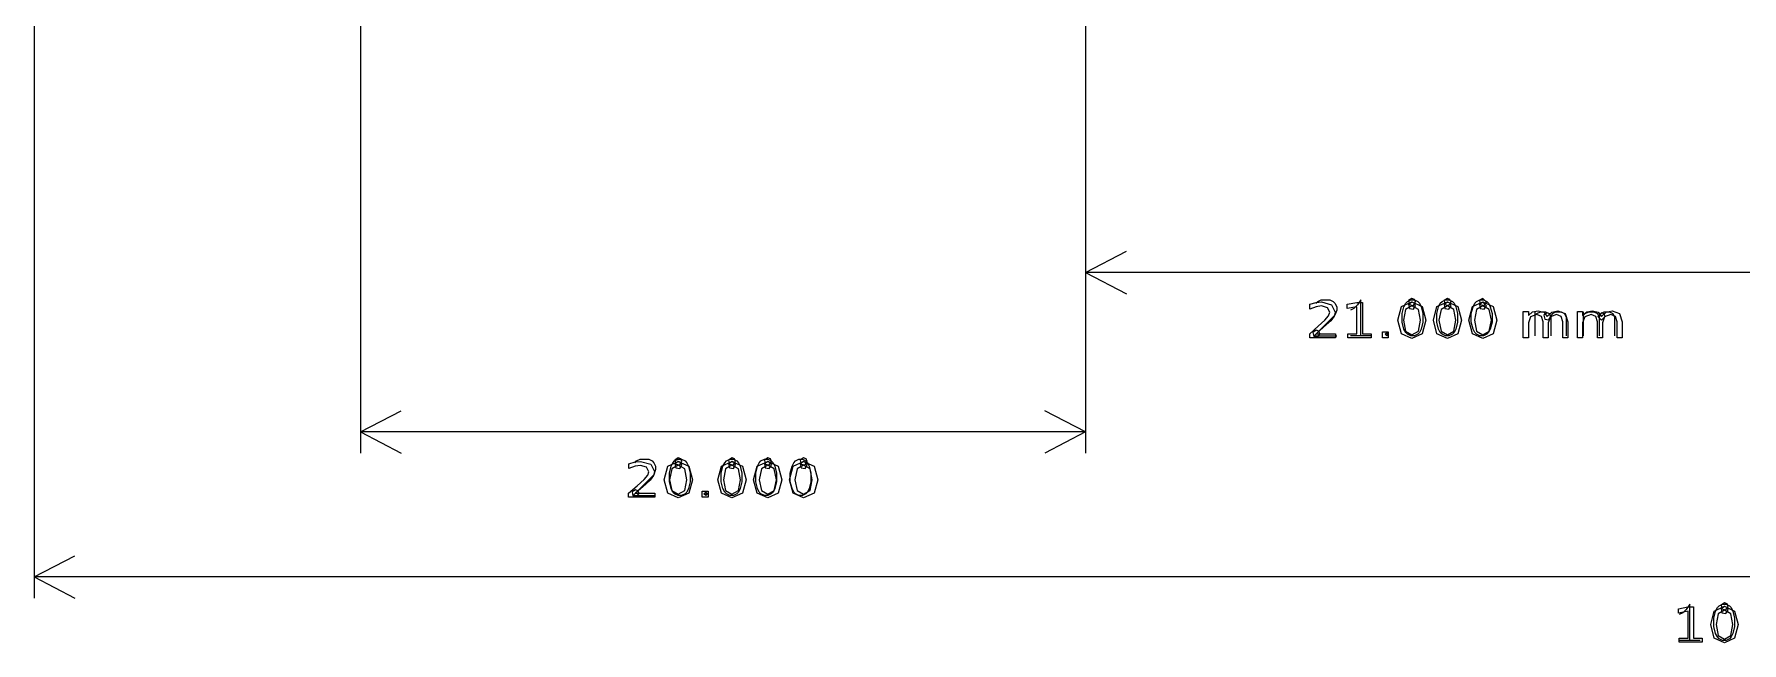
# Model space of a CAD drawing. Extents: x 114 to 258, y 8 to 198.
# Drawn here: x 137.55 to 184.65, y 8.09 to 24.89 of the extents above; entities that cross this region are included whole.
import ezdxf

# ---------------------------------------------------------------- set-up
doc = ezdxf.new("R2010")
doc.units = 0

msp = doc.modelspace()

# ---------------------------------------------------------------- linework, layer by layer
at = {"layer": 'Layer 1', "color": 7}
for points in [[(137.54862, 47.30984), (137.54862, 9.32414)], [(166.5478, 46.80946), (166.5478, 17.72392)], [(146.54784, 25.30836), (146.54784, 13.3221)], [(166.5478, 25.30836), (166.5478, 13.3221)], [(166.5478, 18.30812), (167.67556, 18.89486)], [(166.5478, 18.30812), (167.67556, 17.72392)], [(187.54852, 18.30812), (166.5478, 18.30812)], [(172.74032, 17.43182), (172.9105, 17.48008)], [(172.74032, 17.29974), (172.74032, 17.43182)], [(172.90542, 17.4623), (172.95368, 17.51056)], [(172.9105, 17.48008), (173.05528, 17.49786)], [(172.95368, 17.51056), (173.04766, 17.55628)], [(173.04766, 17.55628), (173.28642, 17.55628)], [(173.05528, 17.49786), (173.33468, 17.42166)], [(173.28642, 17.55628), (173.3804, 17.51056)], [(173.3804, 17.51056), (173.42866, 17.4623)], [(173.42866, 17.4623), (173.47692, 17.36578)], [(173.76648, 17.43182), (174.03318, 17.48008)], [(173.76648, 17.31244), (173.76648, 17.43182)], [(174.03318, 17.48008), (174.18558, 17.48008)], [(174.1424, 17.55628), (174.04842, 17.41404)], [(174.1424, 16.55806), (174.1424, 17.55628)], [(174.18558, 17.48008), (174.18558, 16.61902)], [(175.26508, 17.36832), (175.5521, 17.49786)], [(175.33366, 17.36578), (175.38192, 17.4623)], [(175.38192, 17.4623), (175.43018, 17.51056)], [(175.43018, 17.51056), (175.52416, 17.55628)], [(175.553624, 17.595828), (175.461236, 17.534096), (175.482913, 17.425117), (175.591892, 17.40344), (175.653624, 17.495828), (175.624335, 17.566539), (175.553624, 17.595828), (175.553624, 17.595828)], [(175.553624, 17.491688), (175.461236, 17.429956), (175.482913, 17.320977), (175.591892, 17.2993), (175.653624, 17.391688), (175.624335, 17.462399), (175.553624, 17.491688), (175.553624, 17.491688)], [(175.52416, 17.55628), (175.62068, 17.55628)], [(175.5521, 17.49786), (175.83912, 17.36832)], [(175.62068, 17.55628), (175.71466, 17.51056)], [(175.71466, 17.51056), (175.76292, 17.4623)], [(175.76292, 17.4623), (175.81118, 17.36578)], [(176.24298, 17.36832), (176.53, 17.49786)], [(176.28616, 17.36578), (176.33442, 17.4623)], [(176.33442, 17.4623), (176.38268, 17.51056)], [(176.38268, 17.51056), (176.47666, 17.55628)], [(176.531524, 17.595828), (176.439136, 17.534096), (176.460813, 17.425117), (176.569792, 17.40344), (176.631524, 17.495828), (176.602235, 17.566539), (176.531524, 17.595828), (176.531524, 17.595828)], [(176.531524, 17.491688), (176.439136, 17.429956), (176.460813, 17.320977), (176.569792, 17.2993), (176.631524, 17.391688), (176.602235, 17.462399), (176.531524, 17.491688), (176.531524, 17.491688)], [(176.47666, 17.55628), (176.57318, 17.55628)], [(176.53, 17.49786), (176.81702, 17.36832)], [(176.57318, 17.55628), (176.66716, 17.51056)], [(176.66716, 17.51056), (176.71542, 17.4623)], [(176.71542, 17.4623), (176.76368, 17.36578)], [(177.22088, 17.36832), (177.5079, 17.49786)], [(177.23866, 17.36578), (177.28692, 17.4623)], [(177.28692, 17.4623), (177.33518, 17.51056)], [(177.33518, 17.51056), (177.42916, 17.55628)], [(177.509424, 17.595828), (177.417036, 17.534096), (177.438713, 17.425117), (177.547692, 17.40344), (177.609424, 17.495828), (177.509424, 17.595828), (177.509424, 17.595828)], [(177.509424, 17.491688), (177.417036, 17.429956), (177.438713, 17.320977), (177.547692, 17.2993), (177.609424, 17.391688), (177.509424, 17.491688), (177.509424, 17.491688)], [(177.42916, 17.55628), (177.52568, 17.55628)], [(177.5079, 17.49786), (177.79492, 17.36832)], [(177.52568, 17.55628), (177.61966, 17.51056)], [(177.61966, 17.51056), (177.66792, 17.4623)], [(177.66792, 17.4623), (177.71364, 17.36578)], [(172.90796, 17.36578), (172.74032, 17.29974)], [(173.42866, 17.12956), (172.85716, 16.55806)], [(173.05782, 17.3861), (172.90796, 17.36578)], [(172.96638, 16.82476), (173.15434, 16.99494)], [(173.22292, 17.33784), (173.05782, 17.3861)], [(173.15434, 16.99494), (173.25594, 17.11432)], [(173.3169, 16.9797), (173.19752, 16.87048)], [(173.28388, 17.21084), (173.22292, 17.33784)], [(173.25594, 17.11432), (173.28388, 17.21084)], [(173.41088, 17.1067), (173.3169, 16.9797)], [(173.33468, 17.42166), (173.43628, 17.21846)], [(173.43628, 17.21846), (173.41088, 17.1067)], [(173.47692, 17.2718), (173.42866, 17.12956)], [(173.47692, 17.36578), (173.47692, 17.2718)], [(174.03572, 17.3607), (173.76648, 17.31244)], [(173.9519, 17.32006), (173.85792, 17.2718)], [(174.04842, 17.41404), (173.9519, 17.32006)], [(174.03572, 16.61902), (174.03572, 17.3607)], [(175.16602, 16.9924), (175.26508, 17.36832)], [(175.26508, 16.61648), (175.16602, 16.9924)], [(175.2854, 17.17528), (175.33366, 17.36578)], [(175.2854, 16.93906), (175.2854, 17.17528)], [(175.37684, 17.29212), (175.31842, 16.9924)], [(175.31842, 16.9924), (175.37684, 16.69268)], [(175.5521, 17.39372), (175.37684, 17.29212)], [(175.7299, 17.29212), (175.5521, 17.39372)], [(175.78832, 16.9924), (175.7299, 17.29212)], [(175.7299, 16.69268), (175.78832, 16.9924)], [(175.81118, 17.36578), (175.8569, 17.17528)], [(175.83912, 17.36832), (175.94072, 16.9924)], [(175.94072, 16.9924), (175.83912, 16.61648)], [(175.8569, 17.17528), (175.8569, 16.93906)], [(176.14392, 16.9924), (176.24298, 17.36832)], [(176.24298, 16.61648), (176.14392, 16.9924)], [(176.2379, 17.17528), (176.28616, 17.36578)], [(176.2379, 16.93906), (176.2379, 17.17528)], [(176.35474, 17.29212), (176.29632, 16.9924)], [(176.29632, 16.9924), (176.35474, 16.69268)], [(176.53, 17.39372), (176.35474, 17.29212)], [(176.7078, 17.29212), (176.53, 17.39372)], [(176.76622, 16.9924), (176.7078, 17.29212)], [(176.7078, 16.69268), (176.76622, 16.9924)], [(176.76368, 17.36578), (176.8094, 17.17528)], [(176.8094, 17.17528), (176.8094, 16.93906)], [(176.81702, 17.36832), (176.91862, 16.9924)], [(176.91862, 16.9924), (176.81702, 16.61648)], [(177.12182, 16.9924), (177.22088, 17.36832)], [(177.22088, 16.61648), (177.12182, 16.9924)], [(177.1904, 17.17528), (177.23866, 17.36578)], [(177.1904, 16.93906), (177.1904, 17.17528)], [(177.33264, 17.29212), (177.27422, 16.9924)], [(177.27422, 16.9924), (177.33264, 16.69268)], [(177.5079, 17.39372), (177.33264, 17.29212)], [(177.6857, 17.29212), (177.5079, 17.39372)], [(177.74412, 16.9924), (177.6857, 17.29212)], [(177.6857, 16.69268), (177.74412, 16.9924)], [(177.71364, 17.36578), (177.7619, 17.17528)], [(177.7619, 17.17528), (177.7619, 16.93906)], [(177.79492, 17.36832), (177.89652, 16.9924)], [(177.89652, 16.9924), (177.79492, 16.61648)], [(178.6255, 17.23624), (178.7652, 17.23624)], [(178.6255, 16.50726), (178.6255, 17.23624)], [(178.7652, 17.23624), (178.7652, 17.12448)], [(178.7652, 17.12448), (178.87696, 17.22354)], [(178.82616, 17.08638), (178.7652, 16.91874)], [(178.9938, 17.14988), (178.82616, 17.08638)], [(178.87696, 17.22354), (179.03444, 17.25402)], [(178.95316, 16.55806), (178.95316, 17.22354)], [(178.95316, 17.12956), (179.00142, 17.17528)], [(179.12588, 17.09908), (178.9938, 17.14988)], [(179.00142, 17.17528), (179.0954, 17.22354)], [(179.03444, 17.25402), (179.18938, 17.21338)], [(179.0954, 17.22354), (179.23764, 17.22354)], [(179.16906, 16.94414), (179.12588, 17.09908)], [(179.18938, 17.21338), (179.2859, 17.09654)], [(179.286662, 17.195524), (179.194274, 17.133792), (179.215951, 17.024813), (179.32493, 17.003136), (179.386662, 17.095524), (179.357373, 17.166235), (179.286662, 17.195524), (179.286662, 17.195524)], [(179.23764, 17.22354), (179.33416, 17.17528)], [(179.2859, 17.09654), (179.41036, 17.21592)], [(179.37226, 17.08892), (179.30876, 16.91874)], [(179.33416, 17.17528), (179.38242, 17.0813)], [(179.5399, 17.14988), (179.37226, 17.08892)], [(179.38242, 17.0813), (179.42814, 17.17528)], [(179.38242, 17.0813), (179.38242, 16.55806)], [(179.41036, 17.21592), (179.578, 17.25402)], [(179.42814, 17.17528), (179.52466, 17.22354)], [(179.52466, 17.22354), (179.6669, 17.22354)], [(179.67198, 17.09908), (179.5399, 17.14988)], [(179.578, 17.25402), (179.7812, 17.17528)], [(179.6669, 17.22354), (179.76342, 17.17528)], [(179.71516, 16.94414), (179.67198, 17.09908)], [(179.76342, 17.17528), (179.80914, 17.0813)], [(179.7812, 17.17528), (179.85232, 16.94668)], [(179.80914, 17.0813), (179.80914, 16.55806)], [(180.1241, 17.23624), (180.26126, 17.23624)], [(180.1241, 16.50726), (180.1241, 17.23624)], [(180.26126, 17.23624), (180.26126, 17.12448)], [(180.26126, 17.12448), (180.37556, 17.22354)], [(180.32476, 17.08638), (180.26126, 16.91874)], [(180.28666, 16.55806), (180.28666, 17.22354)], [(180.28666, 17.12956), (180.33492, 17.17528)], [(180.4924, 17.14988), (180.32476, 17.08638)], [(180.33492, 17.17528), (180.4289, 17.22354)], [(180.37556, 17.22354), (180.53304, 17.25402)], [(180.4289, 17.22354), (180.57114, 17.22354)], [(180.62448, 17.09908), (180.4924, 17.14988)], [(180.53304, 17.25402), (180.68798, 17.21338)], [(180.57114, 17.22354), (180.66766, 17.17528)], [(180.66766, 16.94414), (180.62448, 17.09908)], [(180.66766, 17.17528), (180.71592, 17.0813)], [(180.783992, 17.195524), (180.683992, 17.095524), (180.783992, 16.995524), (180.883992, 17.095524), (180.854703, 17.166235), (180.783992, 17.195524), (180.783992, 17.195524)], [(180.68798, 17.21338), (180.78196, 17.09654)], [(180.71592, 17.0813), (180.76164, 17.17528)], [(180.71592, 17.0813), (180.71592, 16.55806)], [(180.76164, 17.17528), (180.85816, 17.22354)], [(180.78196, 17.09654), (180.90642, 17.21592)], [(180.86832, 17.08892), (180.80736, 16.91874)], [(180.85816, 17.22354), (181.0004, 17.22354)], [(181.0385, 17.14988), (180.86832, 17.08892)], [(180.90642, 17.21592), (181.0766, 17.25402)], [(181.0004, 17.22354), (181.09692, 17.17528)], [(181.16804, 17.09908), (181.0385, 17.14988)], [(181.0766, 17.25402), (181.2798, 17.17528)], [(181.09692, 17.17528), (181.14264, 17.0813)], [(181.14264, 17.0813), (181.14264, 16.55806)], [(181.21122, 16.94414), (181.16804, 17.09908)], [(181.2798, 17.17528), (181.35092, 16.94668)], [(172.7327, 16.61902), (172.96638, 16.82476)], [(172.7327, 16.50726), (172.7327, 16.61902)], [(173.4439, 16.50726), (172.7327, 16.50726)], [(172.915326, 16.716988), (172.822938, 16.655256), (172.844615, 16.546277), (172.953594, 16.5246), (173.015326, 16.616988), (172.986037, 16.687699), (172.915326, 16.716988), (172.915326, 16.716988)], [(172.85716, 16.55806), (173.47692, 16.55806)], [(173.19752, 16.87048), (172.91304, 16.61902)], [(172.91304, 16.61902), (173.4439, 16.61902)], [(173.4439, 16.61902), (173.4439, 16.50726)], [(173.7868, 16.50726), (173.7868, 16.61902)], [(173.7868, 16.61902), (174.03572, 16.61902)], [(174.43196, 16.50726), (173.7868, 16.50726)], [(174.42942, 16.55806), (173.85792, 16.55806)], [(174.18558, 16.61902), (174.43196, 16.61902)], [(174.43196, 16.61902), (174.43196, 16.50726)], [(174.7393, 16.67236), (174.89678, 16.67236)], [(174.7393, 16.50726), (174.7393, 16.67236)], [(174.89678, 16.50726), (174.7393, 16.50726)], [(174.81042, 16.60378), (174.85868, 16.65204)], [(174.85868, 16.55806), (174.81042, 16.60378)], [(174.85868, 16.65204), (174.85868, 16.55806)], [(174.85868, 16.65204), (174.9044, 16.60378)], [(174.9044, 16.60378), (174.85868, 16.55806)], [(174.89678, 16.67236), (174.89678, 16.50726)], [(175.5521, 16.48948), (175.26508, 16.61648)], [(175.33366, 16.74856), (175.2854, 16.93906)], [(175.38192, 16.65204), (175.33366, 16.74856)], [(175.37684, 16.69268), (175.5521, 16.59362)], [(175.43018, 16.60378), (175.38192, 16.65204)], [(175.52416, 16.55806), (175.43018, 16.60378)], [(175.62068, 16.55806), (175.52416, 16.55806)], [(175.5521, 16.59362), (175.7299, 16.69268)], [(175.83912, 16.61648), (175.5521, 16.48948)], [(175.71466, 16.60378), (175.62068, 16.55806)], [(175.76292, 16.65204), (175.71466, 16.60378)], [(175.81118, 16.74856), (175.76292, 16.65204)], [(175.8569, 16.93906), (175.81118, 16.74856)], [(176.28616, 16.74856), (176.2379, 16.93906)], [(176.53, 16.48948), (176.24298, 16.61648)], [(176.33442, 16.65204), (176.28616, 16.74856)], [(176.38268, 16.60378), (176.33442, 16.65204)], [(176.35474, 16.69268), (176.53, 16.59362)], [(176.47666, 16.55806), (176.38268, 16.60378)], [(176.57318, 16.55806), (176.47666, 16.55806)], [(176.53, 16.59362), (176.7078, 16.69268)], [(176.81702, 16.61648), (176.53, 16.48948)], [(176.66716, 16.60378), (176.57318, 16.55806)], [(176.71542, 16.65204), (176.66716, 16.60378)], [(176.76368, 16.74856), (176.71542, 16.65204)], [(176.8094, 16.93906), (176.76368, 16.74856)], [(177.23866, 16.74856), (177.1904, 16.93906)], [(177.5079, 16.48948), (177.22088, 16.61648)], [(177.28692, 16.65204), (177.23866, 16.74856)], [(177.33518, 16.60378), (177.28692, 16.65204)], [(177.33264, 16.69268), (177.5079, 16.59362)], [(177.42916, 16.55806), (177.33518, 16.60378)], [(177.52568, 16.55806), (177.42916, 16.55806)], [(177.5079, 16.59362), (177.6857, 16.69268)], [(177.79492, 16.61648), (177.5079, 16.48948)], [(177.61966, 16.60378), (177.52568, 16.55806)], [(177.66792, 16.65204), (177.61966, 16.60378)], [(177.71364, 16.74856), (177.66792, 16.65204)], [(177.7619, 16.93906), (177.71364, 16.74856)], [(178.7652, 16.50726), (178.6255, 16.50726)], [(178.7652, 16.91874), (178.7652, 16.50726)], [(179.16906, 16.50726), (179.16906, 16.94414)], [(179.30876, 16.50726), (179.16906, 16.50726)], [(179.30876, 16.91874), (179.30876, 16.50726)], [(179.71516, 16.50726), (179.71516, 16.94414)], [(179.85232, 16.50726), (179.71516, 16.50726)], [(179.85232, 16.94668), (179.85232, 16.50726)], [(180.26126, 16.50726), (180.1241, 16.50726)], [(180.26126, 16.91874), (180.26126, 16.50726)], [(180.66766, 16.50726), (180.66766, 16.94414)], [(180.80736, 16.50726), (180.66766, 16.50726)], [(180.80736, 16.91874), (180.80736, 16.50726)], [(181.21122, 16.50726), (181.21122, 16.94414)], [(181.35092, 16.50726), (181.21122, 16.50726)], [(181.35092, 16.94668), (181.35092, 16.50726)], [(146.54784, 13.90884), (147.6756, 14.49558)], [(166.5478, 13.90884), (165.42258, 14.49558)], [(146.54784, 13.90884), (147.6756, 13.3221)], [(166.5478, 13.90884), (146.54784, 13.90884)], [(166.5478, 13.90884), (165.42258, 13.3221)], [(155.316682, 13.195786), (155.224294, 13.134054), (155.245971, 13.025075), (155.35495, 13.003398), (155.416682, 13.095786), (155.387393, 13.166497), (155.316682, 13.195786), (155.316682, 13.195786)], [(156.79801, 13.195786), (156.705622, 13.134054), (156.727299, 13.025075), (156.836278, 13.003398), (156.89801, 13.095786), (156.868721, 13.166497), (156.79801, 13.195786), (156.79801, 13.195786)], [(157.78607, 13.195786), (157.693682, 13.134054), (157.715359, 13.025075), (157.824338, 13.003398), (157.88607, 13.095786), (157.856781, 13.166497), (157.78607, 13.195786), (157.78607, 13.195786)], [(158.773876, 13.195786), (158.681488, 13.134054), (158.703165, 13.025075), (158.812144, 13.003398), (158.873876, 13.095786), (158.844587, 13.166497), (158.773876, 13.195786), (158.773876, 13.195786)], [(153.95448, 13.03254), (154.1272, 13.0808)], [(153.95448, 12.90046), (153.95448, 13.03254)], [(154.12466, 12.96396), (153.95448, 12.90046)], [(154.64282, 12.72774), (154.07132, 12.15624)], [(154.11958, 13.06048), (154.16784, 13.10874)], [(154.27706, 12.98682), (154.12466, 12.96396)], [(154.1272, 13.0808), (154.27452, 13.09604)], [(154.16784, 13.10874), (154.26182, 13.157)], [(154.26182, 13.157), (154.50058, 13.157)], [(154.27452, 13.09604), (154.55646, 13.02238)], [(154.44216, 12.93856), (154.27706, 12.98682)], [(154.50566, 12.81156), (154.44216, 12.93856)], [(154.47772, 12.71504), (154.50566, 12.81156)], [(154.50058, 13.157), (154.5971, 13.10874)], [(154.55646, 13.02238), (154.6606, 12.81918)], [(154.5971, 13.10874), (154.64282, 13.06048)], [(154.6606, 12.81918), (154.63266, 12.70488)], [(154.64282, 13.06048), (154.69108, 12.9665)], [(154.69108, 12.86998), (154.64282, 12.72774)], [(154.69108, 12.9665), (154.69108, 12.86998)], [(154.92476, 12.59312), (155.02382, 12.9665)], [(155.02382, 12.9665), (155.31592, 13.09604)], [(155.07208, 12.776), (155.12034, 12.9665)], [(155.07208, 12.53724), (155.07208, 12.776)], [(155.13812, 12.89284), (155.07716, 12.59312)], [(155.12034, 12.9665), (155.1686, 13.06048)], [(155.31592, 12.9919), (155.13812, 12.89284)], [(155.1686, 13.06048), (155.21432, 13.10874)], [(155.21432, 13.10874), (155.31084, 13.157)], [(155.316682, 13.091646), (155.224294, 13.029914), (155.245971, 12.920935), (155.35495, 12.899258), (155.416682, 12.991646), (155.387393, 13.062357), (155.316682, 13.091646), (155.316682, 13.091646)], [(155.31084, 13.157), (155.40482, 13.157)], [(155.31592, 13.09604), (155.60548, 12.9665)], [(155.49372, 12.89284), (155.31592, 12.9919)], [(155.40482, 13.157), (155.50134, 13.10874)], [(155.55468, 12.59312), (155.49372, 12.89284)], [(155.50134, 13.10874), (155.5496, 13.06048)], [(155.5496, 13.06048), (155.59532, 12.9665)], [(155.59532, 12.9665), (155.64358, 12.776)], [(155.60548, 12.9665), (155.70708, 12.59312)], [(155.64358, 12.776), (155.64358, 12.53724)], [(156.40558, 12.59312), (156.50464, 12.9665)], [(156.5021, 12.776), (156.54782, 12.9665)], [(156.5021, 12.53724), (156.5021, 12.776)], [(156.50464, 12.9665), (156.79674, 13.09604)], [(156.54782, 12.9665), (156.59608, 13.06048)], [(156.61894, 12.89284), (156.56052, 12.59312)], [(156.59608, 13.06048), (156.64434, 13.10874)], [(156.79674, 12.9919), (156.61894, 12.89284)], [(156.64434, 13.10874), (156.73832, 13.157)], [(156.79801, 13.091646), (156.705622, 13.029914), (156.727299, 12.920935), (156.836278, 12.899258), (156.89801, 12.991646), (156.868721, 13.062357), (156.79801, 13.091646), (156.79801, 13.091646)], [(156.73832, 13.157), (156.83484, 13.157)], [(156.79674, 13.09604), (157.0863, 12.9665)], [(156.97454, 12.89284), (156.79674, 12.9919)], [(156.83484, 13.157), (156.92882, 13.10874)], [(156.92882, 13.10874), (156.97708, 13.06048)], [(157.0355, 12.59312), (156.97454, 12.89284)], [(156.97708, 13.06048), (157.02534, 12.9665)], [(157.02534, 12.9665), (157.07106, 12.776)], [(157.07106, 12.776), (157.07106, 12.53724)], [(157.0863, 12.9665), (157.1879, 12.59312)], [(157.39364, 12.59312), (157.4927, 12.9665)], [(157.45206, 12.776), (157.50032, 12.9665)], [(157.45206, 12.53724), (157.45206, 12.776)], [(157.4927, 12.9665), (157.7848, 13.09604)], [(157.50032, 12.9665), (157.54858, 13.06048)], [(157.54858, 13.06048), (157.59684, 13.10874)], [(157.607, 12.89284), (157.54858, 12.59312)], [(157.59684, 13.10874), (157.69082, 13.157)], [(157.7848, 12.9919), (157.607, 12.89284)], [(157.69082, 13.157), (157.78734, 13.157)], [(157.78607, 13.091646), (157.693682, 13.029914), (157.715359, 12.920935), (157.824338, 12.899258), (157.88607, 12.991646), (157.856781, 13.062357), (157.78607, 13.091646), (157.78607, 13.091646)], [(157.7848, 13.09604), (158.07436, 12.9665)], [(157.9626, 12.89284), (157.7848, 12.9919)], [(157.78734, 13.157), (157.88132, 13.10874)], [(157.88132, 13.10874), (157.92958, 13.06048)], [(157.92958, 13.06048), (157.97784, 12.9665)], [(158.02356, 12.59312), (157.9626, 12.89284)], [(157.97784, 12.9665), (158.02356, 12.776)], [(158.02356, 12.776), (158.02356, 12.53724)], [(158.07436, 12.9665), (158.17596, 12.59312)], [(158.3817, 12.59312), (158.48076, 12.9665)], [(158.40456, 12.776), (158.45282, 12.9665)], [(158.40456, 12.53724), (158.40456, 12.776)], [(158.45282, 12.9665), (158.50108, 13.06048)], [(158.48076, 12.9665), (158.77286, 13.09604)], [(158.50108, 13.06048), (158.54934, 13.10874)], [(158.59506, 12.89284), (158.5341, 12.59312)], [(158.54934, 13.10874), (158.64332, 13.157)], [(158.77286, 12.9919), (158.59506, 12.89284)], [(158.64332, 13.157), (158.73984, 13.157)], [(158.773876, 13.091646), (158.681488, 13.029914), (158.703165, 12.920935), (158.812144, 12.899258), (158.873876, 12.991646), (158.844587, 13.062357), (158.773876, 13.091646), (158.773876, 13.091646)], [(158.73984, 13.157), (158.83382, 13.10874)], [(158.77286, 13.09604), (159.06242, 12.9665)], [(158.95066, 12.89284), (158.77286, 12.9919)], [(158.83382, 13.10874), (158.88208, 13.06048)], [(158.88208, 13.06048), (158.93034, 12.9665)], [(158.93034, 12.9665), (158.97606, 12.776)], [(159.01162, 12.59312), (158.95066, 12.89284)], [(158.97606, 12.776), (158.97606, 12.53724)], [(159.06242, 12.9665), (159.16402, 12.59312)], [(153.94686, 12.2172), (154.18562, 12.42548)], [(154.133042, 12.316946), (154.040654, 12.255214), (154.062331, 12.146235), (154.17131, 12.124558), (154.233042, 12.216946), (154.203753, 12.287657), (154.133042, 12.316946), (154.133042, 12.316946)], [(154.4193, 12.4712), (154.13228, 12.2172)], [(154.18562, 12.42548), (154.37358, 12.59566)], [(154.37358, 12.59566), (154.47772, 12.71504)], [(154.53868, 12.58042), (154.4193, 12.4712)], [(154.63266, 12.70488), (154.53868, 12.58042)], [(155.02382, 12.2172), (154.92476, 12.59312)], [(155.12034, 12.34674), (155.07208, 12.53724)], [(155.07716, 12.59312), (155.13812, 12.2934)], [(155.1686, 12.25276), (155.12034, 12.34674)], [(155.13812, 12.2934), (155.31592, 12.1918)], [(155.21432, 12.2045), (155.1686, 12.25276)], [(155.31592, 12.1918), (155.49372, 12.2934)], [(155.49372, 12.2934), (155.55468, 12.59312)], [(155.5496, 12.25276), (155.50134, 12.2045)], [(155.59532, 12.34674), (155.5496, 12.25276)], [(155.64358, 12.53724), (155.59532, 12.34674)], [(155.70708, 12.59312), (155.60548, 12.2172)], [(155.97632, 12.10798), (155.97632, 12.27308)], [(155.97632, 12.27308), (156.13634, 12.27308)], [(156.02458, 12.2045), (156.07284, 12.25276)], [(156.07284, 12.25276), (156.07284, 12.15624)], [(156.07284, 12.25276), (156.1211, 12.2045)], [(156.13634, 12.27308), (156.13634, 12.10798)], [(156.50464, 12.2172), (156.40558, 12.59312)], [(156.54782, 12.34674), (156.5021, 12.53724)], [(156.59608, 12.25276), (156.54782, 12.34674)], [(156.56052, 12.59312), (156.61894, 12.2934)], [(156.64434, 12.2045), (156.59608, 12.25276)], [(156.61894, 12.2934), (156.79674, 12.1918)], [(156.79674, 12.1918), (156.97454, 12.2934)], [(156.97708, 12.25276), (156.92882, 12.2045)], [(156.97454, 12.2934), (157.0355, 12.59312)], [(157.02534, 12.34674), (156.97708, 12.25276)], [(157.07106, 12.53724), (157.02534, 12.34674)], [(157.1879, 12.59312), (157.0863, 12.2172)], [(157.4927, 12.2172), (157.39364, 12.59312)], [(157.50032, 12.34674), (157.45206, 12.53724)], [(157.54858, 12.25276), (157.50032, 12.34674)], [(157.54858, 12.59312), (157.607, 12.2934)], [(157.59684, 12.2045), (157.54858, 12.25276)], [(157.607, 12.2934), (157.7848, 12.1918)], [(157.7848, 12.1918), (157.9626, 12.2934)], [(157.92958, 12.25276), (157.88132, 12.2045)], [(157.97784, 12.34674), (157.92958, 12.25276)], [(157.9626, 12.2934), (158.02356, 12.59312)], [(158.02356, 12.53724), (157.97784, 12.34674)], [(158.17596, 12.59312), (158.07436, 12.2172)], [(158.48076, 12.2172), (158.3817, 12.59312)], [(158.45282, 12.34674), (158.40456, 12.53724)], [(158.50108, 12.25276), (158.45282, 12.34674)], [(158.54934, 12.2045), (158.50108, 12.25276)], [(158.5341, 12.59312), (158.59506, 12.2934)], [(158.59506, 12.2934), (158.77286, 12.1918)], [(158.77286, 12.1918), (158.95066, 12.2934)], [(158.88208, 12.25276), (158.83382, 12.2045)], [(158.93034, 12.34674), (158.88208, 12.25276)], [(158.97606, 12.53724), (158.93034, 12.34674)], [(158.95066, 12.2934), (159.01162, 12.59312)], [(159.16402, 12.59312), (159.06242, 12.2172)], [(153.94686, 12.10798), (153.94686, 12.2172)], [(154.66568, 12.10798), (153.94686, 12.10798)], [(154.07132, 12.15624), (154.69108, 12.15624)], [(154.13228, 12.2172), (154.66568, 12.2172)], [(154.66568, 12.2172), (154.66568, 12.10798)], [(155.31592, 12.08766), (155.02382, 12.2172)], [(155.31084, 12.15624), (155.21432, 12.2045)], [(155.40482, 12.15624), (155.31084, 12.15624)], [(155.60548, 12.2172), (155.31592, 12.08766)], [(155.50134, 12.2045), (155.40482, 12.15624)], [(156.13634, 12.10798), (155.97632, 12.10798)], [(156.07284, 12.15624), (156.02458, 12.2045)], [(156.1211, 12.2045), (156.07284, 12.15624)], [(156.79674, 12.08766), (156.50464, 12.2172)], [(156.73832, 12.15624), (156.64434, 12.2045)], [(156.83484, 12.15624), (156.73832, 12.15624)], [(157.0863, 12.2172), (156.79674, 12.08766)], [(156.92882, 12.2045), (156.83484, 12.15624)], [(157.7848, 12.08766), (157.4927, 12.2172)], [(157.69082, 12.15624), (157.59684, 12.2045)], [(157.78734, 12.15624), (157.69082, 12.15624)], [(158.07436, 12.2172), (157.7848, 12.08766)], [(157.88132, 12.2045), (157.78734, 12.15624)], [(158.77286, 12.08766), (158.48076, 12.2172)], [(158.64332, 12.15624), (158.54934, 12.2045)], [(158.73984, 12.15624), (158.64332, 12.15624)], [(158.83382, 12.2045), (158.73984, 12.15624)], [(159.06242, 12.2172), (158.77286, 12.08766)], [(137.54862, 9.90834), (138.67384, 10.49508)], [(137.54862, 9.90834), (138.67384, 9.32414)], [(237.54842, 9.90834), (137.54862, 9.90834)], [(182.9054, 9.03204), (183.16702, 9.0803)], [(182.9054, 8.91266), (182.9054, 9.03204)], [(183.16956, 8.96092), (182.9054, 8.91266)], [(183.11876, 9.01426), (183.02478, 8.91774)], [(183.21528, 9.1565), (183.11876, 9.01426)], [(183.16702, 9.0803), (183.31688, 9.0803)], [(183.16956, 8.21924), (183.16956, 8.96092)], [(183.21528, 8.15574), (183.21528, 9.1565)], [(183.31688, 9.0803), (183.31688, 8.21924)], [(183.7944, 8.59262), (183.89346, 8.96854)], [(183.88076, 8.7755), (183.92902, 8.966)], [(183.89346, 8.96854), (184.1754, 9.09808)], [(183.92902, 8.966), (183.97728, 9.06252)], [(183.97728, 9.06252), (184.02554, 9.10824)], [(184.1754, 8.99394), (184.00268, 8.89234)], [(184.02554, 9.10824), (184.11952, 9.1565)], [(184.175654, 9.195794), (184.083266, 9.134062), (184.104943, 9.025083), (184.213922, 9.003406), (184.275654, 9.095794), (184.246365, 9.166505), (184.175654, 9.195794), (184.175654, 9.195794)], [(184.175654, 9.091654), (184.083266, 9.029922), (184.104943, 8.920943), (184.213922, 8.899266), (184.275654, 8.991654), (184.246365, 9.062365), (184.175654, 9.091654), (184.175654, 9.091654)], [(184.11952, 9.1565), (184.21604, 9.1565)], [(184.1754, 9.09808), (184.4548, 8.96854)], [(184.34558, 8.89234), (184.1754, 8.99394)], [(184.21604, 9.1565), (184.31002, 9.10824)], [(184.31002, 9.10824), (184.35828, 9.06252)], [(184.35828, 9.06252), (184.40654, 8.966)], [(184.40654, 8.966), (184.45226, 8.7755)], [(184.4548, 8.96854), (184.55386, 8.59262)], [(183.02478, 8.91774), (182.92826, 8.87202)], [(183.89346, 8.2167), (183.7944, 8.59262)], [(183.88076, 8.53674), (183.88076, 8.7755)], [(183.92902, 8.34624), (183.88076, 8.53674)], [(184.00268, 8.89234), (183.94426, 8.59262)], [(183.94426, 8.59262), (184.00268, 8.2929)], [(184.404, 8.59262), (184.34558, 8.89234)], [(184.34558, 8.2929), (184.404, 8.59262)], [(184.45226, 8.53674), (184.40654, 8.34624)], [(184.45226, 8.7755), (184.45226, 8.53674)], [(184.55386, 8.59262), (184.4548, 8.2167)], [(182.92572, 8.10748), (182.92572, 8.21924)], [(182.92572, 8.21924), (183.16956, 8.21924)], [(183.55818, 8.10748), (182.92572, 8.10748)], [(183.49976, 8.15574), (182.92826, 8.15574)], [(183.31688, 8.21924), (183.55818, 8.21924)], [(183.55818, 8.21924), (183.55818, 8.10748)], [(184.1754, 8.0897), (183.89346, 8.2167)], [(183.97728, 8.25226), (183.92902, 8.34624)], [(184.02554, 8.204), (183.97728, 8.25226)], [(184.00268, 8.2929), (184.1754, 8.19384)], [(184.11952, 8.15574), (184.02554, 8.204)], [(184.21604, 8.15574), (184.11952, 8.15574)], [(184.1754, 8.19384), (184.34558, 8.2929)], [(184.4548, 8.2167), (184.1754, 8.0897)], [(184.31002, 8.204), (184.21604, 8.15574)], [(184.35828, 8.25226), (184.31002, 8.204)], [(184.40654, 8.34624), (184.35828, 8.25226)]]:
    msp.add_lwpolyline(points, dxfattribs=at)

doc.saveas('drawing.dxf')
